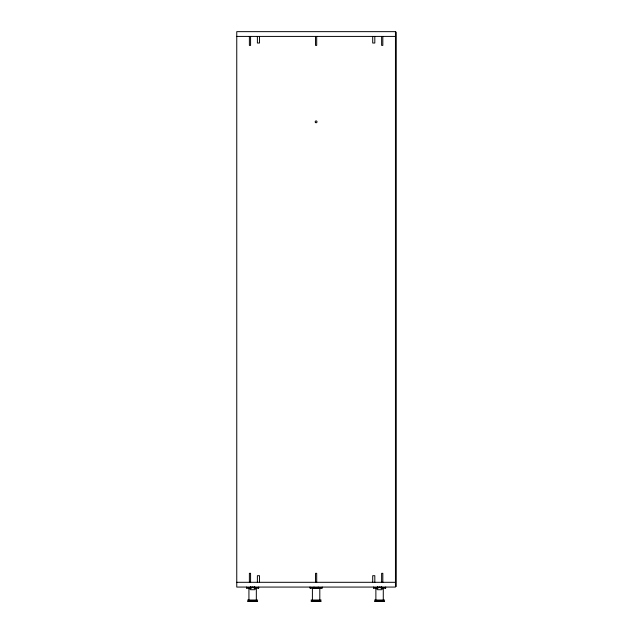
<?xml version="1.0" encoding="UTF-8"?>
<svg xmlns="http://www.w3.org/2000/svg" width="633" height="633" viewBox="0 0 633 633"><rect width="100%" height="100%" fill="white"/><g stroke="black" fill="none" stroke-linecap="round" stroke-linejoin="round"><path stroke-width="0.95" d="M395.451 32.18L396.242 32.18L396.242 586.538L395.451 586.538M236.758 36.413L395.451 36.413M236.758 582.305L395.451 582.305M310.447 587.598L310.281 588.128M310.668 587.598L321.762 587.598M250.32 587.859L248.927 587.859L248.927 600.029M254.933 587.859L256.333 587.859L256.333 600.029M377.624 587.076A0.791 0.791 0 0 0 376.936 587.859L375.875 587.859L375.875 600.029M381.889 587.859L383.281 587.859L383.281 600.029M376.936 588.128L373.494 588.128L373.494 587.068M247.598 600.029L257.655 600.029M311.072 600.029L321.129 600.029M374.554 600.029L384.611 600.029M247.598 601.089L257.655 601.089M311.072 601.089L321.129 601.089M374.554 601.089L384.611 601.089M248.927 601.215L256.333 601.215M312.401 601.215L319.807 601.215M375.875 601.215L383.281 601.215M247.867 601.35L257.386 601.35M311.341 601.35L320.868 601.35M374.815 601.35L384.342 601.35M385.663 587.068L385.663 588.128L381.153 588.128L381.153 587.598M385.402 588.128L385.402 587.598L373.763 587.598L373.763 588.128M382.823 36.413L382.823 45.402L381.628 45.402L381.628 36.413M382.823 582.305L382.823 573.316L381.628 573.316L381.628 582.305M381.699 587.068L381.699 588.128M381.43 587.598L381.43 588.128M381.264 587.068L381.264 588.128M380.109 587.068L379.048 587.068M378.004 587.598L377.466 588.128L377.466 587.068M377.893 587.068L377.893 588.128M377.727 587.598L377.727 588.128M376.936 587.859L376.936 588.919A0.791 0.791 0 0 0 377.727 589.711L381.43 589.711A0.791 0.791 0 0 0 382.221 588.919L382.221 587.859A0.791 0.791 0 0 0 381.43 587.068M374.815 36.413L374.815 43.02L372.702 43.02L372.702 36.413M374.815 582.305L374.815 575.698L372.702 575.698L372.702 582.305M322.189 587.068L322.189 588.128L310.02 588.128L310.02 587.068M321.92 587.598L321.92 588.128M319.807 600.029L319.807 587.859L312.401 587.859L312.401 600.029M318.193 587.068L318.209 588.128M316.698 36.413L316.698 45.402L315.511 45.402L315.511 36.413M316.698 582.305L316.698 573.316L315.511 573.316L315.511 582.305M314.008 587.068L314.015 588.128M259.506 36.413L259.506 43.02L257.386 43.02L257.386 36.413M259.506 582.305L259.506 575.698L257.386 575.698L257.386 582.305M258.707 587.068L258.707 588.128L254.205 588.128L254.205 587.598M258.446 588.128L258.446 587.598L246.807 587.598L246.807 588.128M254.743 587.068L254.743 588.128M254.482 587.598L254.482 588.128M254.316 587.068L254.316 588.128M253.153 587.068L252.1 587.068M251.048 587.598L251.048 588.128L246.546 588.128L246.546 587.068M250.937 587.068L250.937 588.128M250.779 587.598L250.779 588.128M250.581 36.413L250.581 45.402L249.386 45.402L249.386 36.413M250.581 582.305L250.581 573.316L249.386 573.316L249.386 582.305M250.51 587.068L250.51 588.128M254.482 587.068A0.791 0.791 0 0 1 255.273 587.859L255.273 588.919A0.791 0.791 0 0 1 254.482 589.711L250.779 589.711A0.791 0.791 0 0 1 249.98 588.919L249.98 587.859A0.791 0.791 0 0 1 250.779 587.068M395.451 31.65L236.758 31.65L236.758 587.068L395.451 587.068L395.451 31.65M315.448 122.493A0.926 0.926 0 0 0 316.998 122.082A0.926 0.926 0 0 0 315.867 120.943A0.926 0.926 0 0 0 315.448 122.493"/></g></svg>
